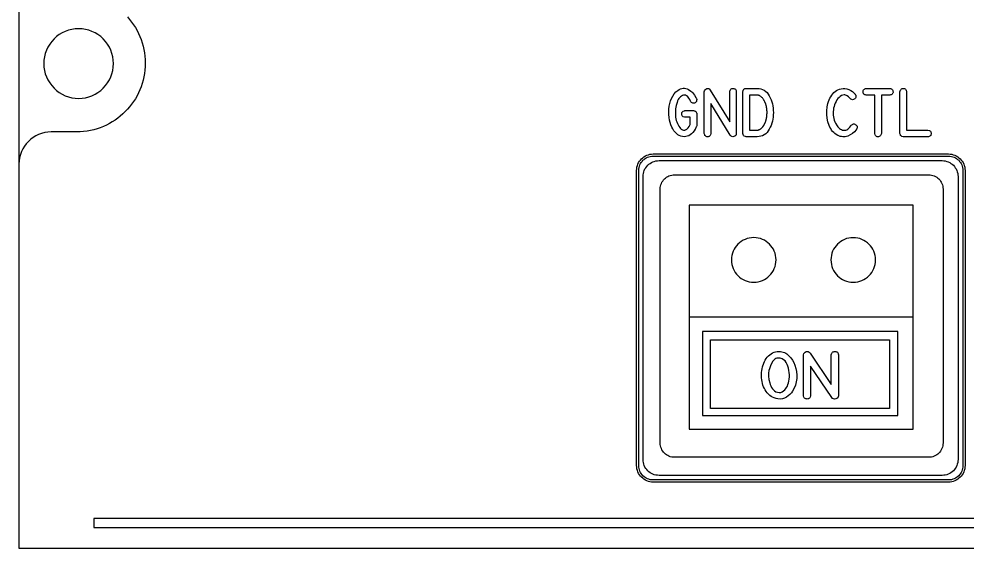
# Model space of a CAD drawing. Extents: x 214 to 359, y 82 to 686.
# Drawn here: x 214.4 to 282.1, y 253.9 to 291.7 of the extents above; entities that cross this region are included whole.
import ezdxf

# ---------------------------------------------------------------- set-up
doc = ezdxf.new("R2010")
doc.units = 0
for name, color, linetype in [('_BACKPANEL', 5, 'CONTINUOUS'), ('_ENGRAVING', 105, 'CONTINUOUS'), ('_LABELS', 30, 'CONTINUOUS'), ('_TOPLAYER', 1, 'CONTINUOUS')]:
    doc.layers.add(name, color=color, linetype=linetype)

msp = doc.modelspace()

# ---------------------------------------------------------------- linework, layer by layer
at = {"layer": '_BACKPANEL'}
for points in [[(214.375, 387.8), (214.375, 374.411), (214.375, 347.633), (214.375, 294.076), (214.375, 280.687), (214.375, 253.909), (359.375, 253.909), (359.375, 280.687), (359.375, 294.076), (359.375, 347.633), (359.375, 374.411), (359.375, 387.8)], [(259.678, 281.927), (280.773, 281.927), (280.878, 281.921), (280.981, 281.906), (281.079, 281.88), (281.174, 281.846), (281.264, 281.803), (281.348, 281.752), (281.427, 281.692), (281.5, 281.626), (281.566, 281.553), (281.625, 281.474), (281.677, 281.39), (281.72, 281.3), (281.754, 281.205), (281.78, 281.107), (281.795, 281.004), (281.8, 280.899), (281.8, 259.804), (281.795, 259.699), (281.78, 259.596), (281.754, 259.498), (281.72, 259.403), (281.677, 259.313), (281.625, 259.229), (281.566, 259.15), (281.5, 259.077), (281.427, 259.011), (281.348, 258.952), (281.264, 258.9), (281.174, 258.857), (281.079, 258.823), (280.981, 258.797), (280.878, 258.782), (280.773, 258.777), (259.678, 258.777), (259.572, 258.782), (259.47, 258.797), (259.371, 258.823), (259.277, 258.857), (259.187, 258.9), (259.102, 258.952), (259.023, 259.011), (258.951, 259.077), (258.884, 259.15), (258.825, 259.229), (258.774, 259.313), (258.731, 259.403), (258.696, 259.498), (258.671, 259.596), (258.656, 259.699), (258.65, 259.804), (258.65, 280.899), (258.656, 281.004), (258.671, 281.107), (258.696, 281.205), (258.731, 281.3), (258.774, 281.39), (258.825, 281.474), (258.884, 281.553), (258.951, 281.626), (259.023, 281.692), (259.102, 281.752), (259.187, 281.803), (259.277, 281.846), (259.371, 281.88), (259.47, 281.906), (259.572, 281.921)]]:
    msp.add_lwpolyline(points, close=True, dxfattribs=at)
msp.add_lwpolyline([(218.639, 286.053, 0.414214), (221.127, 288.541, 0.414214), (218.639, 291.03, 0.414214), (216.151, 288.541, 0.414214)], format="xyb", close=True, dxfattribs=at)
at = {"layer": '_ENGRAVING'}
for points in [[(261.93, 284.702), (261.916, 284.704), (261.827, 284.728), (261.792, 284.749), (261.764, 284.775), (261.742, 284.807), (261.726, 284.845), (261.714, 284.938), (261.726, 285.032), (261.742, 285.07), (261.764, 285.102), (261.792, 285.128), (261.827, 285.149), (261.916, 285.173), (261.93, 285.176), (261.945, 285.176), (262.556, 285.176), (262.603, 285.172), (262.645, 285.159), (262.685, 285.137), (262.721, 285.106), (262.751, 285.07), (262.773, 285.029), (262.785, 284.986), (262.79, 284.938), (262.79, 284.083), (262.77, 284.039), (262.758, 284.012), (262.747, 283.986), (262.733, 283.961), (262.72, 283.936), (262.709, 283.91), (262.695, 283.885), (262.68, 283.86), (262.598, 283.729), (262.51, 283.617), (262.418, 283.522), (262.32, 283.445), (262.218, 283.386), (262.111, 283.345), (261.999, 283.321), (261.882, 283.315), (261.766, 283.327), (261.654, 283.355), (261.546, 283.399), (261.444, 283.459), (261.346, 283.536), (261.253, 283.629), (261.165, 283.739), (261.081, 283.865), (261.009, 284), (260.947, 284.152), (260.895, 284.32), (260.853, 284.504), (260.822, 284.697), (260.804, 284.892), (260.799, 285.089), (260.808, 285.289), (260.83, 285.487), (260.868, 285.68), (260.922, 285.868), (260.991, 286.052), (261.077, 286.223), (261.182, 286.376), (261.306, 286.511), (261.449, 286.626), (261.543, 286.685), (261.638, 286.729), (261.731, 286.758), (261.824, 286.773), (261.917, 286.774), (262.009, 286.76), (262.1, 286.731), (262.19, 286.688), (262.359, 286.577), (262.435, 286.514), (262.506, 286.446), (262.57, 286.372), (262.629, 286.294), (262.73, 286.122), (262.743, 286.095), (262.753, 286.071), (262.767, 286.046), (262.785, 285.969), (262.784, 285.9), (262.763, 285.838), (262.724, 285.784), (262.674, 285.744), (262.623, 285.718), (262.57, 285.708), (262.515, 285.712), (262.462, 285.73), (262.415, 285.759), (262.375, 285.798), (262.341, 285.848), (262.291, 285.962), (262.237, 286.058), (262.18, 286.138), (262.119, 286.2), (262.055, 286.244), (261.988, 286.272), (261.916, 286.282), (261.842, 286.275), (261.768, 286.254), (261.699, 286.22), (261.634, 286.174), (261.575, 286.117), (261.52, 286.047), (261.47, 285.965), (261.425, 285.871), (261.384, 285.766), (261.321, 285.545), (261.28, 285.317), (261.262, 285.081), (261.266, 284.836), (261.278, 284.714), (261.298, 284.596), (261.326, 284.481), (261.362, 284.371), (261.405, 284.265), (261.457, 284.162), (261.517, 284.064), (261.584, 283.97), (261.634, 283.91), (261.683, 283.862), (261.733, 283.825), (261.783, 283.799), (261.833, 283.784), (261.884, 283.78), (261.934, 283.786), (261.985, 283.804), (262.082, 283.861), (262.167, 283.937), (262.242, 284.034), (262.306, 284.15), (262.324, 284.187), (262.324, 284.702)], [(265.616, 283.542), (265.606, 283.462), (265.574, 283.397), (265.522, 283.349), (265.448, 283.317), (265.369, 283.305), (265.299, 283.318), (265.238, 283.356), (265.187, 283.418), (263.796, 285.691), (263.796, 283.542), (263.768, 283.439), (263.746, 283.398), (263.72, 283.365), (263.688, 283.339), (263.651, 283.321), (263.609, 283.31), (263.562, 283.306), (263.515, 283.31), (263.473, 283.321), (263.437, 283.339), (263.405, 283.365), (263.379, 283.398), (263.357, 283.439), (263.33, 283.542), (263.33, 286.523), (263.35, 286.604), (263.386, 286.669), (263.438, 286.719), (263.506, 286.755), (263.578, 286.769), (263.645, 286.756), (263.705, 286.717), (263.758, 286.65), (265.149, 284.373), (265.149, 286.523), (265.176, 286.629), (265.198, 286.67), (265.225, 286.704), (265.258, 286.73), (265.296, 286.748), (265.34, 286.759), (265.39, 286.762), (265.439, 286.758), (265.483, 286.746), (265.52, 286.727), (265.551, 286.701), (265.577, 286.668), (265.596, 286.627), (265.616, 286.523)], [(266.323, 286.766), (267.103, 286.766), (267.244, 286.758), (267.375, 286.733), (267.498, 286.691), (267.611, 286.631), (267.716, 286.555), (267.811, 286.463), (267.897, 286.353), (267.974, 286.226), (268.042, 286.09), (268.101, 285.949), (268.15, 285.806), (268.191, 285.659), (268.223, 285.509), (268.245, 285.355), (268.259, 285.198), (268.264, 285.038), (268.259, 284.878), (268.245, 284.721), (268.223, 284.567), (268.191, 284.417), (268.15, 284.27), (268.1, 284.126), (268.041, 283.986), (267.973, 283.85), (267.896, 283.723), (267.81, 283.613), (267.714, 283.521), (267.61, 283.445), (267.497, 283.385), (267.375, 283.343), (267.243, 283.318), (267.103, 283.31), (266.323, 283.31), (266.326, 283.31), (266.323, 283.31), (266.263, 283.32), (266.188, 283.35), (266.135, 283.398), (266.103, 283.465), (266.093, 283.549), (266.091, 283.549), (266.093, 286.53), (266.091, 286.544), (266.098, 286.588), (266.112, 286.63), (266.134, 286.667), (266.163, 286.701), (266.199, 286.73), (266.237, 286.75), (266.279, 286.762), (266.325, 286.766)], [(274.209, 283.85), (274.194, 283.828), (274.186, 283.816), (274.18, 283.806), (274.057, 283.661), (273.917, 283.538), (273.76, 283.438), (273.584, 283.361), (273.492, 283.333), (273.401, 283.314), (273.31, 283.306), (273.219, 283.307), (273.128, 283.318), (273.038, 283.338), (272.948, 283.369), (272.858, 283.409), (272.758, 283.466), (272.664, 283.533), (272.578, 283.609), (272.498, 283.694), (272.425, 283.788), (272.359, 283.891), (272.3, 284.003), (272.248, 284.125), (272.165, 284.38), (272.109, 284.639), (272.081, 284.904), (272.081, 285.174), (272.109, 285.441), (272.133, 285.57), (272.165, 285.696), (272.204, 285.82), (272.249, 285.941), (272.302, 286.059), (272.362, 286.174), (272.429, 286.283), (272.504, 286.381), (272.585, 286.468), (272.674, 286.545), (272.77, 286.61), (272.873, 286.666), (272.983, 286.711), (273.1, 286.745), (273.239, 286.766), (273.378, 286.764), (273.516, 286.738), (273.655, 286.69), (273.787, 286.623), (273.906, 286.545), (274.014, 286.454), (274.108, 286.351), (274.117, 286.339), (274.147, 286.288), (274.163, 286.233), (274.163, 286.177), (274.148, 286.117), (274.121, 286.063), (274.085, 286.019), (274.039, 285.987), (273.984, 285.966), (273.922, 285.959), (273.862, 285.969), (273.804, 285.997), (273.749, 286.044), (273.639, 286.159), (273.531, 286.239), (273.478, 286.266), (273.426, 286.285), (273.373, 286.295), (273.322, 286.297), (273.222, 286.283), (273.127, 286.249), (273.038, 286.197), (272.954, 286.125), (272.877, 286.038), (272.806, 285.94), (272.742, 285.831), (272.684, 285.71), (272.636, 285.585), (272.597, 285.465), (272.57, 285.348), (272.552, 285.235), (272.541, 285.112), (272.538, 284.988), (272.544, 284.864), (272.558, 284.74), (272.58, 284.617), (272.613, 284.498), (272.655, 284.383), (272.708, 284.272), (272.813, 284.097), (272.871, 284.023), (272.932, 283.959), (272.996, 283.903), (273.064, 283.856), (273.135, 283.818), (273.208, 283.79), (273.284, 283.773), (273.359, 283.772), (273.433, 283.786), (273.507, 283.815), (273.581, 283.859), (273.654, 283.919), (273.726, 283.994), (273.799, 284.084), (273.83, 284.128), (273.869, 284.167), (273.909, 284.196), (273.949, 284.216), (273.99, 284.225), (274.032, 284.225), (274.073, 284.214), (274.116, 284.194), (274.159, 284.164), (274.227, 284.093), (274.247, 284.055), (274.258, 284.016), (274.26, 283.976), (274.252, 283.935), (274.235, 283.893)], [(275.511, 283.546), (275.511, 286.29), (274.903, 286.29), (274.849, 286.298), (274.802, 286.312), (274.762, 286.333), (274.729, 286.359), (274.704, 286.392), (274.686, 286.431), (274.676, 286.476), (274.672, 286.528), (274.676, 286.579), (274.687, 286.625), (274.705, 286.664), (274.73, 286.697), (274.763, 286.723), (274.802, 286.744), (274.849, 286.758), (274.903, 286.766), (276.584, 286.766), (276.637, 286.759), (276.684, 286.745), (276.723, 286.724), (276.755, 286.697), (276.78, 286.664), (276.798, 286.625), (276.809, 286.58), (276.813, 286.528), (276.81, 286.476), (276.799, 286.43), (276.781, 286.391), (276.756, 286.358), (276.724, 286.332), (276.684, 286.312), (276.638, 286.298), (276.584, 286.29), (275.978, 286.29), (275.978, 283.546), (275.948, 283.441), (275.925, 283.4), (275.898, 283.367), (275.864, 283.341), (275.826, 283.323), (275.782, 283.312), (275.733, 283.31), (275.685, 283.314), (275.642, 283.326), (275.605, 283.344), (275.575, 283.37), (275.55, 283.403), (275.531, 283.444)], [(277.542, 283.308), (277.451, 283.328), (277.414, 283.347), (277.382, 283.373), (277.355, 283.406), (277.334, 283.445), (277.307, 283.542), (277.307, 286.527), (277.335, 286.633), (277.358, 286.674), (277.385, 286.708), (277.418, 286.734), (277.456, 286.752), (277.5, 286.763), (277.549, 286.766), (277.598, 286.761), (277.641, 286.749), (277.678, 286.73), (277.709, 286.704), (277.734, 286.67), (277.753, 286.63), (277.774, 286.527), (277.774, 283.779), (279.302, 283.78), (279.405, 283.755), (279.445, 283.734), (279.478, 283.706), (279.503, 283.673), (279.521, 283.634), (279.532, 283.589), (279.535, 283.538), (279.531, 283.488), (279.519, 283.443), (279.501, 283.405), (279.475, 283.373), (279.442, 283.347), (279.402, 283.328), (279.355, 283.315), (279.301, 283.308)], [(267.103, 283.786), (267.11, 283.786), (267.118, 283.786), (267.124, 283.786), (267.131, 283.787), (267.139, 283.788), (267.148, 283.789), (267.154, 283.79), (267.163, 283.791), (267.169, 283.791), (267.177, 283.792), (267.191, 283.796), (267.197, 283.798), (267.206, 283.802), (267.213, 283.803), (267.222, 283.806), (267.229, 283.807), (267.237, 283.811), (267.252, 283.818), (267.269, 283.824), (267.275, 283.827), (267.283, 283.831), (267.297, 283.84), (267.313, 283.848), (267.32, 283.852), (267.328, 283.858), (267.343, 283.868), (267.35, 283.872), (267.36, 283.878), (267.366, 283.883), (267.374, 283.89), (267.381, 283.894), (267.389, 283.9), (267.406, 283.914), (267.419, 283.927), (267.426, 283.934), (267.434, 283.942), (267.441, 283.949), (267.449, 283.958), (267.464, 283.971), (267.471, 283.978), (267.479, 283.986), (267.485, 283.994), (267.494, 284.003), (267.507, 284.02), (267.522, 284.039), (267.535, 284.057), (267.542, 284.067), (267.55, 284.076), (267.556, 284.086), (267.563, 284.096), (267.569, 284.107), (267.576, 284.118), (267.59, 284.138), (267.596, 284.149), (267.603, 284.16), (267.609, 284.171), (267.616, 284.182), (267.626, 284.204), (267.632, 284.216), (267.639, 284.229), (267.645, 284.24), (267.653, 284.253), (267.657, 284.265), (267.663, 284.278), (267.674, 284.304), (267.686, 284.331), (267.69, 284.343), (267.696, 284.358), (267.7, 284.371), (267.706, 284.386), (267.714, 284.413), (267.718, 284.427), (267.724, 284.442), (267.732, 284.471), (267.742, 284.5), (267.745, 284.514), (267.749, 284.53), (267.752, 284.544), (267.757, 284.56), (267.759, 284.573), (267.764, 284.589), (267.769, 284.621), (267.771, 284.635), (267.775, 284.651), (267.777, 284.666), (267.78, 284.682), (267.785, 284.714), (267.788, 284.729), (267.792, 284.746), (267.795, 284.778), (267.796, 284.792), (267.798, 284.81), (267.802, 284.842), (267.803, 284.874), (267.805, 284.908), (267.807, 284.94), (267.807, 284.956), (267.81, 284.974), (267.811, 284.988), (267.812, 285.006), (267.812, 285.021), (267.812, 285.038), (267.812, 285.054), (267.812, 285.07), (267.811, 285.086), (267.81, 285.104), (267.81, 285.119), (267.81, 285.136), (267.807, 285.17), (267.805, 285.2), (267.802, 285.235), (267.8, 285.266), (267.797, 285.298), (267.794, 285.313), (267.793, 285.33), (267.787, 285.362), (267.783, 285.376), (267.782, 285.392), (267.777, 285.425), (267.772, 285.457), (267.764, 285.487), (267.759, 285.516), (267.754, 285.53), (267.75, 285.546), (267.745, 285.56), (267.742, 285.576), (267.734, 285.605), (267.725, 285.634), (267.72, 285.647), (267.716, 285.661), (267.706, 285.69), (267.696, 285.717), (267.69, 285.729), (267.686, 285.744), (267.679, 285.755), (267.674, 285.769), (267.663, 285.794), (267.653, 285.818), (267.641, 285.843), (267.634, 285.854), (267.629, 285.865), (267.616, 285.889), (267.603, 285.911), (267.596, 285.922), (267.59, 285.933), (267.576, 285.953), (267.57, 285.963), (267.565, 285.973), (267.537, 286.012), (267.51, 286.049), (267.48, 286.083), (267.451, 286.115), (267.422, 286.144), (267.391, 286.169), (267.36, 286.194), (267.328, 286.216), (267.298, 286.235), (267.269, 286.25), (267.237, 286.262), (267.206, 286.274), (267.191, 286.278), (267.177, 286.284), (267.148, 286.289), (267.118, 286.29), (267.11, 286.29), (267.103, 286.29), (266.557, 286.29), (266.557, 283.786)], [(259.688, 282.08), (280.763, 282.08), (280.885, 282.074), (281.004, 282.056), (281.118, 282.026), (281.227, 281.987), (281.331, 281.937), (281.43, 281.877), (281.521, 281.809), (281.606, 281.732), (281.682, 281.647), (281.751, 281.556), (281.81, 281.458), (281.86, 281.354), (281.9, 281.244), (281.93, 281.13), (281.948, 281.011), (281.954, 280.889), (281.954, 259.814), (281.948, 259.692), (281.93, 259.573), (281.9, 259.459), (281.86, 259.35), (281.81, 259.245), (281.751, 259.147), (281.682, 259.056), (281.606, 258.971), (281.521, 258.894), (281.43, 258.826), (281.331, 258.767), (281.227, 258.717), (281.118, 258.677), (281.004, 258.647), (280.885, 258.629), (280.763, 258.623), (259.688, 258.623), (259.566, 258.629), (259.447, 258.647), (259.333, 258.677), (259.223, 258.717), (259.119, 258.767), (259.021, 258.826), (258.929, 258.894), (258.845, 258.971), (258.768, 259.056), (258.7, 259.147), (258.64, 259.245), (258.59, 259.35), (258.55, 259.459), (258.521, 259.573), (258.503, 259.692), (258.497, 259.814), (258.497, 280.889), (258.503, 281.011), (258.521, 281.13), (258.55, 281.244), (258.59, 281.354), (258.64, 281.458), (258.7, 281.556), (258.768, 281.647), (258.845, 281.732), (258.929, 281.809), (259.021, 281.877), (259.119, 281.937), (259.223, 281.987), (259.333, 282.026), (259.447, 282.056), (259.566, 282.074)], [(260.096, 281.602), (280.312, 281.602), (280.429, 281.596), (280.542, 281.578), (280.652, 281.55), (280.757, 281.512), (280.857, 281.464), (280.951, 281.407), (281.039, 281.341), (281.12, 281.268), (281.193, 281.187), (281.259, 281.099), (281.316, 281.005), (281.364, 280.905), (281.402, 280.8), (281.431, 280.69), (281.448, 280.577), (281.454, 280.46), (281.454, 260.244), (281.448, 260.126), (281.431, 260.013), (281.402, 259.903), (281.364, 259.798), (281.316, 259.698), (281.259, 259.604), (281.193, 259.516), (281.12, 259.435), (281.039, 259.362), (280.951, 259.296), (280.857, 259.239), (280.757, 259.191), (280.652, 259.153), (280.542, 259.125), (280.429, 259.107), (280.312, 259.102), (260.096, 259.102), (259.979, 259.107), (259.865, 259.125), (259.755, 259.153), (259.65, 259.191), (259.55, 259.239), (259.456, 259.296), (259.368, 259.362), (259.287, 259.435), (259.214, 259.516), (259.148, 259.604), (259.091, 259.698), (259.043, 259.798), (259.005, 259.903), (258.977, 260.013), (258.959, 260.126), (258.954, 260.244), (258.954, 280.46), (258.959, 280.577), (258.977, 280.69), (259.005, 280.8), (259.043, 280.905), (259.091, 281.005), (259.148, 281.099), (259.214, 281.187), (259.287, 281.268), (259.368, 281.341), (259.456, 281.407), (259.55, 281.464), (259.65, 281.512), (259.755, 281.55), (259.865, 281.578), (259.979, 281.596)], [(219.719, 255.377), (355.536, 255.377), (355.536, 256.014), (219.719, 256.014)]]:
    msp.add_lwpolyline(points, close=True, dxfattribs=at)
at = {"layer": '_LABELS'}
for points in [[(278.26, 262.409), (278.26, 278.411), (262.26, 278.411), (262.26, 262.409)], [(266.863, 276.099), (266.7, 276.091), (266.542, 276.067), (266.39, 276.028), (266.243, 275.974), (266.104, 275.907), (265.973, 275.828), (265.85, 275.736), (265.737, 275.633), (265.634, 275.52), (265.543, 275.398), (265.463, 275.266), (265.396, 275.127), (265.342, 274.981), (265.303, 274.829), (265.279, 274.671), (265.271, 274.508), (265.279, 274.345), (265.303, 274.187), (265.342, 274.035), (265.396, 273.888), (265.463, 273.749), (265.543, 273.618), (265.634, 273.495), (265.737, 273.382), (265.85, 273.28), (265.973, 273.188), (266.104, 273.108), (266.243, 273.041), (266.39, 272.988), (266.542, 272.948), (266.7, 272.924), (266.863, 272.916), (267.026, 272.924), (267.184, 272.948), (267.336, 272.988), (267.482, 273.041), (267.621, 273.108), (267.753, 273.188), (267.875, 273.28), (267.988, 273.382), (268.091, 273.495), (268.183, 273.618), (268.262, 273.749), (268.329, 273.888), (268.383, 274.035), (268.422, 274.187), (268.446, 274.345), (268.454, 274.508), (268.446, 274.671), (268.422, 274.829), (268.383, 274.981), (268.329, 275.127), (268.262, 275.266), (268.183, 275.398), (268.091, 275.52), (267.988, 275.633), (267.875, 275.736), (267.753, 275.828), (267.621, 275.907), (267.482, 275.974), (267.336, 276.028), (267.184, 276.067), (267.026, 276.091)], [(273.966, 276.096), (273.803, 276.088), (273.645, 276.064), (273.493, 276.025), (273.346, 275.971), (273.207, 275.904), (273.076, 275.824), (272.953, 275.733), (272.84, 275.63), (272.738, 275.517), (272.646, 275.394), (272.566, 275.263), (272.499, 275.124), (272.445, 274.978), (272.406, 274.825), (272.382, 274.667), (272.374, 274.504), (272.382, 274.342), (272.406, 274.184), (272.445, 274.031), (272.499, 273.885), (272.566, 273.746), (272.646, 273.615), (272.738, 273.492), (272.84, 273.379), (272.953, 273.276), (273.076, 273.185), (273.207, 273.105), (273.346, 273.038), (273.493, 272.984), (273.645, 272.945), (273.803, 272.921), (273.966, 272.913), (274.129, 272.921), (274.287, 272.945), (274.439, 272.984), (274.585, 273.038), (274.725, 273.105), (274.856, 273.185), (274.978, 273.276), (275.091, 273.379), (275.194, 273.492), (275.286, 273.615), (275.365, 273.746), (275.432, 273.885), (275.486, 274.031), (275.525, 274.184), (275.549, 274.342), (275.558, 274.504), (275.549, 274.667), (275.525, 274.825), (275.486, 274.978), (275.432, 275.124), (275.365, 275.263), (275.286, 275.394), (275.194, 275.517), (275.091, 275.63), (274.978, 275.733), (274.856, 275.824), (274.725, 275.904), (274.585, 275.971), (274.439, 276.025), (274.287, 276.064), (274.129, 276.088)], [(263.212, 269.393), (263.212, 269.251), (263.212, 263.393), (277.158, 263.393), (277.158, 269.393)], [(263.783, 268.795), (276.569, 268.795), (276.569, 263.893), (263.783, 263.893)], [(269.807, 266.987), (269.877, 266.755), (269.922, 266.519), (269.94, 266.278), (269.933, 266.033), (269.899, 265.791), (269.839, 265.56), (269.751, 265.339), (269.638, 265.13), (269.55, 265.007), (269.448, 264.895), (269.331, 264.792), (269.199, 264.698), (269.057, 264.624), (268.907, 264.578), (268.75, 264.561), (268.586, 264.574), (268.453, 264.601), (268.329, 264.639), (268.212, 264.689), (268.103, 264.749), (268.003, 264.82), (267.91, 264.902), (267.825, 264.994), (267.749, 265.098), (267.68, 265.209), (267.619, 265.323), (267.566, 265.44), (267.52, 265.559), (267.483, 265.683), (267.453, 265.809), (267.43, 265.938), (267.416, 266.07), (267.409, 266.204), (267.41, 266.336), (267.418, 266.468), (267.434, 266.599), (267.457, 266.729), (267.488, 266.858), (267.573, 267.114), (267.626, 267.236), (267.687, 267.35), (267.756, 267.456), (267.831, 267.552), (267.915, 267.64), (268.005, 267.72), (268.103, 267.79), (268.209, 267.852), (268.316, 267.902), (268.427, 267.937), (268.539, 267.958), (268.654, 267.965), (268.763, 267.96), (268.866, 267.946), (268.964, 267.922), (269.058, 267.888), (269.146, 267.845), (269.229, 267.792), (269.307, 267.729), (269.38, 267.657), (269.512, 267.5), (269.627, 267.336), (269.726, 267.165)], [(272.908, 264.794), (272.897, 264.715), (272.863, 264.652), (272.805, 264.604), (272.725, 264.573), (272.639, 264.561), (272.563, 264.574), (272.497, 264.611), (272.441, 264.672), (270.926, 266.908), (270.926, 264.794), (270.895, 264.693), (270.871, 264.653), (270.842, 264.62), (270.807, 264.595), (270.767, 264.576), (270.722, 264.566), (270.67, 264.562), (270.619, 264.566), (270.574, 264.576), (270.534, 264.595), (270.499, 264.62), (270.47, 264.653), (270.447, 264.693), (270.417, 264.794), (270.417, 267.726), (270.439, 267.805), (270.479, 267.869), (270.535, 267.919), (270.609, 267.954), (270.688, 267.968), (270.76, 267.955), (270.826, 267.916), (270.884, 267.851), (272.4, 265.611), (272.4, 267.726), (272.411, 267.782), (272.429, 267.83), (272.453, 267.87), (272.482, 267.904), (272.518, 267.929), (272.56, 267.947), (272.608, 267.958), (272.662, 267.961), (272.716, 267.957), (272.763, 267.945), (272.804, 267.927), (272.838, 267.901), (272.865, 267.868), (272.886, 267.828), (272.901, 267.781), (272.908, 267.726)], [(268.669, 267.494), (268.588, 267.489), (268.513, 267.473), (268.443, 267.448), (268.377, 267.412), (268.317, 267.365), (268.262, 267.309), (268.212, 267.242), (268.166, 267.165), (268.089, 267.007), (268.027, 266.86), (267.981, 266.726), (267.951, 266.604), (267.927, 266.417), (267.926, 266.194), (267.949, 265.955), (268.001, 265.718), (268.039, 265.604), (268.085, 265.495), (268.139, 265.392), (268.202, 265.295), (268.273, 265.209), (268.356, 265.138), (268.448, 265.084), (268.552, 265.045), (268.673, 265.023), (268.731, 265.024), (268.787, 265.032), (268.84, 265.047), (268.891, 265.069), (268.987, 265.137), (269.073, 265.221), (269.148, 265.308), (269.212, 265.397), (269.264, 265.488), (269.308, 265.591), (269.345, 265.709), (269.374, 265.842), (269.395, 265.99), (269.407, 266.145), (269.408, 266.3), (269.399, 266.455), (269.379, 266.61), (269.347, 266.761), (269.303, 266.904), (269.246, 267.04), (269.178, 267.168), (269.095, 267.28), (268.996, 267.371), (268.882, 267.438), (268.752, 267.484)]]:
    msp.add_lwpolyline(points, close=True, dxfattribs=at)
msp.add_lwpolyline([(278.26, 270.41), (262.26, 270.41)], dxfattribs=at)
msp.add_lwpolyline([(278.26, 270.41), (262.26, 270.41)], dxfattribs=at)
at = {"layer": '_TOPLAYER'}
msp.add_lwpolyline([(222.125, 291.872), (222.279, 291.693), (222.424, 291.507), (222.561, 291.314), (222.689, 291.115), (222.807, 290.909), (222.915, 290.697), (223.013, 290.48), (223.101, 290.257), (223.178, 290.029), (223.244, 289.796), (223.299, 289.559), (223.342, 289.318), (223.373, 289.073), (223.392, 288.825), (223.399, 288.573), (223.392, 288.321), (223.373, 288.073), (223.342, 287.828), (223.299, 287.587), (223.244, 287.35), (223.178, 287.117), (223.101, 286.889), (223.013, 286.666), (222.915, 286.449), (222.807, 286.237), (222.689, 286.031), (222.561, 285.832), (222.424, 285.639), (222.279, 285.453), (222.125, 285.274), (221.962, 285.104), (221.792, 284.94), (221.614, 284.786), (221.429, 284.639), (221.236, 284.502), (221.037, 284.374), (220.832, 284.255), (220.62, 284.146), (220.403, 284.047), (220.18, 283.959), (219.952, 283.881), (219.719, 283.814), (219.482, 283.759), (219.24, 283.716), (218.995, 283.684), (218.746, 283.665), (218.493, 283.659), (216.68, 283.659), (216.444, 283.645), (216.215, 283.609), (215.994, 283.551), (215.782, 283.472), (215.581, 283.375), (215.391, 283.259), (215.213, 283.126), (215.05, 282.977), (214.901, 282.814), (214.768, 282.637), (214.653, 282.447), (214.556, 282.246), (214.479, 282.035), (214.422, 281.815), (214.387, 281.586), (214.375, 281.351), (214.375, 263.56), (214.375, 256.737), (214.375, 253.909), (359.375, 253.909)], dxfattribs=at)
msp.add_lwpolyline([(261.208, 280.595), (279.357, 280.595), (279.463, 280.59), (279.565, 280.574), (279.663, 280.549), (279.757, 280.515), (279.847, 280.472), (279.931, 280.42), (280.01, 280.361), (280.083, 280.295), (280.149, 280.223), (280.208, 280.144), (280.259, 280.059), (280.302, 279.97), (280.337, 279.875), (280.362, 279.777), (280.377, 279.675), (280.383, 279.57), (280.383, 261.42), (280.377, 261.315), (280.362, 261.213), (280.337, 261.115), (280.302, 261.021), (280.259, 260.931), (280.208, 260.846), (280.149, 260.767), (280.083, 260.695), (280.01, 260.629), (279.931, 260.57), (279.847, 260.518), (279.757, 260.475), (279.663, 260.441), (279.565, 260.416), (279.463, 260.4), (279.357, 260.395), (261.208, 260.395), (261.103, 260.4), (261.001, 260.416), (260.902, 260.441), (260.808, 260.475), (260.718, 260.518), (260.634, 260.57), (260.555, 260.629), (260.482, 260.695), (260.416, 260.767), (260.357, 260.846), (260.306, 260.931), (260.263, 261.021), (260.229, 261.115), (260.203, 261.213), (260.188, 261.315), (260.183, 261.42), (260.183, 279.57), (260.188, 279.675), (260.203, 279.777), (260.229, 279.875), (260.263, 279.97), (260.306, 280.059), (260.357, 280.144), (260.416, 280.223), (260.482, 280.295), (260.555, 280.361), (260.634, 280.42), (260.718, 280.472), (260.808, 280.515), (260.902, 280.549), (261.001, 280.574), (261.103, 280.59)], close=True, dxfattribs=at)

doc.saveas('drawing.dxf')
